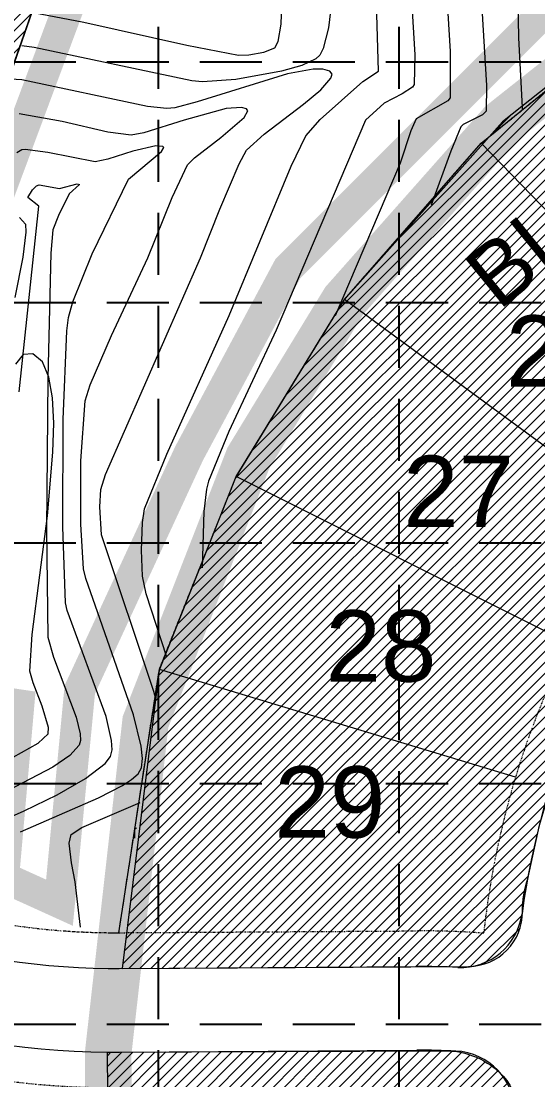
# Model space of a CAD drawing. Extents: x 218174 to 221286, y 216036 to 221010.
# Drawn here: x 219607.9 to 219774.5, y 219048.1 to 219389.6 of the extents above; entities that cross this region are included whole.
import ezdxf
from ezdxf.enums import TextEntityAlignment as Align

# ---------------------------------------------------------------- set-up
doc = ezdxf.new("R2010")
doc.units = 0
doc.header["$MEASUREMENT"] = 0
doc.linetypes.add('DASHED', pattern=[0.75, 0.5, -0.25])
doc.linetypes.add('DIVIDE', pattern=[1.25, 0.5, -0.25, 0, -0.25, 0, -0.25])
for name, color, linetype, lineweight in [('1 BLOCK NUMBERS', 7, 'Continuous', 0), ('1 CURB LINE', 7, 'Continuous', 0), ('1 LOT NUMBERS', 7, 'Continuous', 0), ('1 PHASE LINES', 7, 'Continuous', 0), ('1 TOPO', 42, 'Continuous', 0), ('25', 7, 'Continuous', 0), ('PH.2-27', 7, 'Continuous', 0), ('PH.2-29', 7, 'Continuous', 0), ('PH.3-27', 7, 'Continuous', 0), ('PH.3-29', 7, 'Continuous', 0)]:
    doc.layers.add(name, color=color, linetype=linetype, lineweight=lineweight)
for name, color, linetype in [('1 LIMITS OF DISTURBANCE', 1, 'DASHED'), ('1 SODDED LOT', 2, 'Continuous'), ('GRID', 251, 'DASHED')]:
    doc.layers.add(name, color=color, linetype=linetype)
doc.styles.get("Standard").update_dxf_attribs({"font": 'ARIAL.TTF'})
pattern_1 = [(45, (0, 0), (-1.767766952966369, 1.767766952966369), [])]

msp = doc.modelspace()

# ---------------------------------------------------------------- hatches: boundary and pattern name
at = {"layer": '1 SODDED LOT', "linetype": 'Continuous', "lineweight": 0}
h = msp.add_hatch(dxfattribs=at)
h.set_pattern_fill('ANSI31', color=256, scale=20, style=0)
h.set_pattern_definition(pattern_1)
edge = h.paths.add_edge_path()
edge.add_line((219475.4323052449, 219147.444003146), (219484.0059976856, 219158.0672530681))
edge.add_line((219484.0059976856, 219158.0672530681), (219525.0296510095, 219215.8261341982))
edge.add_line((219525.0296510095, 219215.8261341982), (219555.3456011817, 219266.1077832075))
edge.add_line((219555.3456011817, 219266.1077832075), (219580.1136357446, 219315.1255244578))
edge.add_line((219580.1136357446, 219315.1255244578), (219602.5341624803, 219366.8883159152))
edge.add_line((219602.5341624803, 219366.8883159152), (219621.3793221881, 219420.9509069505))
edge.add_line((219621.3793221881, 219420.9509069505), (219636.5571038646, 219475.7616311401))
edge.add_line((219636.5571038646, 219475.7616311401), (219648.3246516918, 219535.0259385895))
edge.add_line((219648.3246516918, 219535.0259385895), (219655.1489825292, 219587.1166144214))
edge.add_line((219655.1489825292, 219587.1166144214), (219659.2672806414, 219644.1361634186))
edge.add_line((219659.2672806414, 219644.1361634186), (219659.254730776, 219733.059728265))
edge.add_line((219659.254730776, 219733.059728265), (219657.4870566138, 219948.8443099199))
edge.add_line((219657.4870566138, 219948.8443099199), (219688.7331481751, 220030.9676380692))
edge.add_line((219688.7331481751, 220030.9676380692), (219749.0571499495, 220093.8122126724))
edge.add_line((219749.0571499495, 220093.8122126724), (219797.1930126573, 220136.0663225271))
edge.add_line((219797.1930126573, 220136.0663225271), (219840.5630852996, 220184.1232006675))
edge.add_line((219840.5630852996, 220184.1232006675), (219872.5042217056, 220231.4895576038))
edge.add_line((219872.5042217056, 220231.4895576038), (219768.5820726932, 220298.9748182372))
edge.add_line((219768.5820726932, 220298.9748182372), (219751.5323121054, 220274.9457712017))
edge.add_line((219751.5323121054, 220274.9457712017), (219734.6029277781, 220254.6460065115))
edge.add_line((219734.6029277781, 220254.6460065115), (219716.61547027, 220236.2493353521))
edge.add_line((219716.61547027, 220236.2493353521), (219691.0586083644, 220213.8978556696))
edge.add_line((219691.0586083644, 220213.8978556696), (219665.3797267635, 220194.9206644955))
edge.add_line((219665.3797267635, 220194.9206644955), (219646.3238232265, 220180.0664160972))
edge.add_line((219646.3238232265, 220180.0664160972), (219622.5762976214, 220158.7157978516))
edge.add_line((219622.5762976214, 220158.7157978516), (219597.137506899, 220129.1230808097))
edge.add_line((219597.137506899, 220129.1230808097), (219581.6785911615, 220107.4716529112))
edge.add_line((219581.6785911615, 220107.4716529112), (219569.5877775821, 220088.7570101068))
edge.add_arc((219750.1028268064, 219972.1331540567), 214.9111602416781, 147.1350465495527, 168.4719511664674)
edge.add_arc((220206.0321608502, 219879.1408230171), 680.2273229459104, 168.4719511664666, 178.0273705019318)
edge.add_line((219526.2079510478, 219902.555661235), (219527.2301247836, 219639.9876281985))
edge.add_arc((218960.6703304758, 219637.7820187235), 566.5640874952472, -25.11841071174888, 0.22305055361238146, ccw=False)
edge.add_arc((218340.7872357614, 219928.399408143), 1251.190641278881, 330.4295665447405, 334.88158928825175, ccw=False)
edge.add_arc((218923.4802639634, 219597.7813066724), 581.235796430975, 322.07344402292466, 330.4295665447392, ccw=False)
edge.add_arc((219395.5992003155, 219229.8951809441), 17.29280903881189, 142.0734440229354, 235.1860688875663)
edge.add_line((219385.7265072294, 219215.6976045424), (219475.4323052449, 219147.444003146))
h = msp.add_hatch(dxfattribs=at)
h.set_pattern_fill('ANSI31', color=256, scale=20, style=0)
h.set_pattern_definition(pattern_1)
edge = h.paths.add_edge_path()
edge.add_line((219640.4551603753, 219084.0712630261), (219752.1910306389, 219084.7107498852))
edge.add_arc((219752.0910537234, 219102.1794554591), 17.46899166547303, 270.3279116899541, 360.5451282780206)
edge.add_arc((219802.3187179731, 219102.6573501061), 32.76094601392603, 161.6541644492076, 180.5451282780292, ccw=False)
edge.add_line((219771.2228802671, 219112.9689193896), (219775.0302490596, 219130.23633842))
edge.add_line((219775.0302490596, 219130.23633842), (219782.6121392926, 219155.6386227469))
edge.add_line((219782.6121392926, 219155.6386227469), (219792.2010262072, 219178.3669945977))
edge.add_line((219792.2010262072, 219178.3669945977), (219803.5738722284, 219199.7583986301))
edge.add_line((219803.5738722284, 219199.7583986301), (219811.8297628039, 219213.0160953949))
edge.add_line((219811.8297628039, 219213.0160953949), (219826.4388093359, 219232.5478898913))
edge.add_line((219826.4388093359, 219232.5478898913), (219840.7225411582, 219248.995945394))
edge.add_line((219840.7225411582, 219248.995945394), (219860.0914870025, 219266.9677009161))
edge.add_line((219860.0914870025, 219266.9677009161), (219882.4250824423, 219283.7544915265))
edge.add_line((219882.4250824423, 219283.7544915265), (219898.3075774824, 219293.8961634449))
edge.add_line((219898.3075774824, 219293.8961634449), (219920.4582394241, 219305.274795784))
edge.add_line((219920.4582394241, 219305.274795784), (219866.9648434197, 219424.6037014702))
edge.add_line((219866.9648434197, 219424.6037014702), (219808.2275245504, 219392.9123924159))
edge.add_line((219808.2275245504, 219392.9123924159), (219763.1399345212, 219357.0605277989))
edge.add_line((219763.1399345212, 219357.0605277989), (219711.9006053389, 219299.5593197359))
edge.add_line((219711.9006053389, 219299.5593197359), (219677.1223882929, 219242.5674013143))
edge.add_line((219677.1223882929, 219242.5674013143), (219652.3540122371, 219180.2265809731))
edge.add_line((219652.3540122371, 219180.2265809731), (219640.4551603753, 219084.0712630261))
h = msp.add_hatch(dxfattribs=at)
h.set_pattern_fill('ANSI31', color=256, scale=20, style=0)
h.set_pattern_definition(pattern_1)
edge = h.paths.add_edge_path()
edge.add_line((219898.3558773897, 218322.2500766634), (219639.946741421, 218326.1165738832))
edge.add_line((219639.946741421, 218326.1165738832), (219639.946741421, 218655.6374636496))
edge.add_line((219639.946741421, 218655.6374636496), (219637.4714725486, 218861.4464231865))
edge.add_line((219637.4714725486, 218861.4464231865), (219636.2738781594, 218991.1067322876))
edge.add_line((219636.2738781594, 218991.1067322876), (219635.7121222768, 219057.0054119185))
edge.add_line((219635.7121222768, 219057.0054119185), (219744.3264269401, 219057.5122349578))
edge.add_arc((219744.4469276729, 219031.6884221413), 25.82409395909194, 42.963530276012875, 90.2673553032173, ccw=False)
edge.add_arc((219752.2234008876, 219038.9308520468), 15.19741401685737, -11.302147703193782, 42.96353027596689, ccw=False)
edge.add_line((219767.1260962099, 219035.9524187457), (219770.0765525051, 218532.3982177599))
edge.add_arc((219748.7076965838, 218532.2730120217), 21.36922272482008, -29.736731804190583, 0.3357071761769248, ccw=False)
edge.add_arc((219823.4309032504, 218489.5881343916), 64.68631976270979, 150.2632681958107, 165.6354613498246)
edge.add_arc((219790.1415577229, 218498.1134274707), 30.32265948429212, 165.6354613498002, 211.9913364475425)
edge.add_arc((219818.7456865061, 218515.9812574852), 64.04884416136214, 211.9913364475305, 228.4292462046087)
edge.add_arc((219796.6998950991, 218491.1249413862), 30.8245553236249, 228.4292462046339, 286.9825914303029)
edge.add_arc((219636.1982944555, 219016.6730811194), 580.3348927933908, 286.982591430304, 288.0631895932282)
edge.add_arc((219813.4205946184, 218473.2788078611), 8.771178160590438, 288.0631895931747, 314.3918421938908)
edge.add_arc((219824.1833109772, 218462.2851529577), 6.613766153800952, 99.19525776798753, 134.3918421938581, ccw=False)
edge.add_line((219823.1264345566, 218468.8139288742), (219826.2932906578, 218470.1890074321))
edge.add_line((219826.2932906578, 218470.1890074321), (219830.161082357, 218470.9160528756))
edge.add_line((219830.161082357, 218470.9160528756), (219877.9842655937, 218471.3887372155))
edge.add_arc((219878.1728426218, 218452.3097176469), 19.07995149347633, 10.284966861461612, 90.56629304039359, ccw=False)
edge.add_line((219896.9462158862, 218455.7163296399), (219898.3558773897, 218322.2500766634))

# ---------------------------------------------------------------- linework, layer by layer
at = {"layer": '1 CURB LINE', "color": 7, "linetype": 'Continuous', "lineweight": 0}
for p, q in [((219639.4748, 219084.0626), (219735.3353, 219084.6445)), ((219639.6386, 219057.063), (219735.4991, 219057.6449))]:
    msp.add_line(p, q, dxfattribs=at)
for centre, radius, start, end in [((220030.4546196391, 219065.8720692784), 263.5, 112.2051388888889, 172.1959805555556), ((219638.0391469902, 219320.558215245), 236.5000000000001, 232.620825, 269.48545), ((219638.0391469902, 219320.558215245), 263.5000000000002, 232.620825, 269.48545), ((219749.5803074472, 219104.3671436475), 20, 267.4434527777778, 352.1959777777778), ((219638.0391469902, 219320.558215245), 236.5, 269.485675, 270.3477888888889), ((219736.9346904744, 218821.1493151631), 263.5, 87.44345277777778, 90.34778888888889), ((219638.0391469902, 219320.558215245), 263.5, 269.4852444444444, 270.3477888888889), ((219736.9346904744, 218821.1493151631), 236.5, 87.30295, 90.34778888888889), ((219747.1220979633, 219037.409498111), 20, 0.347794444444435, 87.30295)]:
    msp.add_arc(centre, radius, start, end, dxfattribs=at)
at = {"layer": '1 LIMITS OF DISTURBANCE', "lineweight": 0, "ltscale": 50, "const_width": 10, "flags": 128}
msp.add_lwpolyline([(219795.8126128298, 220294.1240772989), (219828.134343115, 220369.1366200729), (219851.8287879115, 220470.182271975), (219922.6441570617, 220466.019840405), (219922.6441570617, 219877.2712411153), (219898.6892812135, 219877.2712411153), (219898.6892812135, 219829.8185415252), (219898.6892812135, 219823.7315118232), (219926.8632809638, 219823.7315118232), (219926.8632809638, 219527.7813082046), (219891.3802011511, 219466.4095382395), (219783.5307126085, 219399.4123521535), (219693.9642650548, 219309.8342923901), (219662.0224883495, 219250.0913946521), (219626.8046204895, 219173.9805770289), (219620.2524381803, 219105.235322775), (219602.2340115313, 219113.4192769275), (219607.1481162483, 219169.0701975892), (219579.3014374788, 219173.1621746655), (219549.8167024603, 219128.9688060296), (219503.1325475741, 219159.2494502902), (219587.4916333504, 219298.3767403642), (219646.3202375506, 219456.1992878347), (219679.4409759368, 219633.2601736337), (219671.2059804604, 219940.3519262827), (219685.6824423594, 219990.9809145564), (219706.3631052641, 219976.5154860266), (219728.0778087842, 220000.2801202655), (219722.9076483938, 220048.8426170949), (219818.4617264007, 220135.9860479461), (219868.1291635908, 220203.9002078371), (219889.0417642302, 220246.9995747512)], close=True, dxfattribs=at)
at = {"layer": '1 PHASE LINES', "color": 0, "linetype": 'Continuous', "lineweight": 0, "const_width": 15, "flags": 128}
msp.add_lwpolyline([(219640.2679505002, 218320.707414279), (219639.8489250377, 218328.4863300022), (219635.9547743524, 219056.7357300892), (219647.9905221956, 219163.5014669955), (219681.1663690046, 219248.6454678707), (219712.0415778922, 219299.3303426313), (219762.7858490314, 219356.6448532342), (219808.6017581236, 219392.9396871631), (219904.9958660706, 219444.9920438103), (219946.8976898272, 219514.4270202281), (219940.6588913182, 220515.3600811943), (219838.4660625423, 220514.4359623494), (219838.4660625423, 220505.1947970615), (219787.6008602165, 220505.1947970615), (219787.6008602165, 220514.4359623494), (219764.4803156451, 220514.4359623494), (219764.5061837351, 220564.5291884352), (219774.8161970176, 220564.6351828437), (219774.8161970176, 220735.5524228953)], dxfattribs=at)
at = {"layer": '1 SODDED LOT', "linetype": 'Continuous', "lineweight": 0, "flags": 128}
msp.add_lwpolyline([(219539.5270720376, 220015.0826395015, 0.04171755807883162), (219526.2079510478, 219902.555661235), (219527.2301247836, 219639.9876281985, -0.1110258348579198), (219473.6558376396, 219397.2810110767, -0.01942805762827475), (219429.0099260388, 219310.9454445236, -0.0364766276972741), (219381.9586449012, 219240.5242209969, 0.4302161562812038), (219385.7265072294, 219215.6976045424), (219475.4323052449, 219147.444003146), (219484.0059976856, 219158.0672530681), (219525.0296510095, 219215.8261341982), (219555.3456011817, 219266.1077832075), (219580.1136357446, 219315.1255244578), (219602.5341624803, 219366.8883159152), (219621.3793221881, 219420.9509069505), (219636.5571038646, 219475.7616311401), (219648.3246516918, 219535.0259385895), (219655.1489825292, 219587.1166144214), (219659.2672806414, 219644.1361634186), (219659.254730776, 219733.059728265), (219657.4870566138, 219948.8443099199)], format="xyb", dxfattribs=at)
for points in [[(219640.4551603753, 219084.0712630261), (219752.1910306389, 219084.7107498852, 0.4153243993648243), (219769.5592547344, 219102.3456578872, -0.08261456619384094), (219771.2228802671, 219112.9689193896), (219775.0302490596, 219130.23633842), (219782.6121392926, 219155.6386227469), (219792.2010262072, 219178.3669945977), (219803.5738722284, 219199.7583986301), (219811.8297628039, 219213.0160953949), (219826.4388093359, 219232.5478898913), (219840.7225411582, 219248.995945394), (219860.0914870025, 219266.9677009161), (219882.4250824423, 219283.7544915265), (219898.3075774824, 219293.8961634449), (219920.4582394241, 219305.274795784), (219866.9648434197, 219424.6037014702), (219808.2275245504, 219392.9123924159), (219763.1399345212, 219357.0605277989), (219711.9006053389, 219299.5593197359), (219677.1223882929, 219242.5674013143), (219652.3540122371, 219180.2265809731)], [(219898.3558773897, 218322.2500766634), (219639.946741421, 218326.1165738832), (219639.946741421, 218655.6374636496), (219637.4714725486, 218861.4464231865), (219636.2738781594, 218991.1067322876), (219635.7121222768, 219057.0054119185), (219744.3264269401, 219057.5122349578, -0.2093837228577119), (219763.3446808807, 219049.288386701, -0.2413051558084693), (219767.1260962099, 219035.9524187457), (219770.0765525051, 218532.3982177599, -0.1319740639842243), (219767.2628854748, 218521.6735476445, 0.06717461348194435), (219760.7668787538, 218505.6361871811, 0.2050698845152529), (219764.4240546836, 218482.0487545633, 0.07184715570039078), (219776.2464334706, 218468.0639544535, 0.2611951068783209), (219805.7031660682, 218461.6445356435, 0.004715033898870393), (219816.1402360669, 218464.9399160453, 0.115388479614441), (219819.5565741023, 218467.0111669894, -0.1547929187340353), (219823.1264345566, 218468.8139288742), (219826.2932906578, 218470.1890074321), (219830.161082357, 218470.9160528756), (219877.9842655937, 218471.3887372155, -0.3653609878455445), (219896.9462158862, 218455.7163296399)]]:
    msp.add_lwpolyline(points, format="xyb", close=True, dxfattribs=at)
at = {"layer": '1 TOPO', "color": 5, "linetype": 'Continuous', "lineweight": 0}
for points in [[(219767.3839, 219431.6098), (219768.2722, 219384.1388), (219769.4449, 219361.6993), (219769.4322980335, 219360.9041420479)], [(219732.6044, 219415.9572), (219734.8324, 219378.7412), (219734.6653, 219369.156), (219734.0573, 219368.2133), (219730.7827, 219366.1171), (219724.9147, 219363.1183), (219718.9469, 219357.5933), (219690.1518, 219289.8791), (219674.8525, 219257.2032), (219668.3209, 219241.1545), (219667.6489, 219238.632), (219666.8322, 219231.414), (219666.2697950834, 219213.1918269389)], [(219744.1922, 219413.3717), (219746.2268, 219379.7628), (219746.2296, 219364.8448), (219745.4819, 219363.8205), (219735.3037, 219358.0794), (219733.55, 219354.2276), (219730.0634, 219343.7487), (219709.1921903963, 219294.502344328)], [(219708.1204, 219396.3955), (219706.9727, 219387.4319), (219705.2893, 219380.7338), (219704.2132, 219378.6186), (219702.9444, 219377.4344), (219698.3597, 219375.2644), (219691.8642, 219373.3987), (219677.069, 219370.7727), (219666.4158, 219369.9405), (219662.9163, 219370.2818), (219612.0957, 219381.0197), (219608.0674473567, 219381.5608965944)], [(219611.737944225, 219392.31791222), (219628.1285, 219389.2259), (219661.2901, 219381.8316), (219677.9501, 219378.5428), (219681.3564, 219378.7301), (219686.0976, 219379.6015), (219689.6501, 219380.9402), (219690.7382, 219382.9625), (219691.6875, 219388.6305), (219691.998, 219394.82)], [(219756.2489, 219397.4087), (219757.9278, 219368.8338), (219757.7938, 219360.5336), (219756.6598, 219359.3833), (219750.3779, 219356.1857), (219749.641, 219355.4853), (219746.4419, 219347.6668), (219740.1212859616, 219330.2040918549)], [(219654.8330614719, 219184.4655919181), (219648.1972, 219204.8064), (219647.0628, 219210.5885), (219646.7477, 219218.9807), (219647.0078, 219227.8914), (219647.6554, 219232.2697), (219654.8263, 219249.8926), (219675.012, 219294.5866), (219694.9601, 219342.7586), (219699.6747, 219352.5851), (219704.3669, 219357.8383), (219718.0331, 219370.0846), (219723.1011, 219373.4672), (219722.6274, 219391.7919)], [(219651.4385794418, 219170.6085392185), (219650.6358, 219173.3955), (219633.7783, 219223.9138), (219633.2862, 219232.8748), (219633.5902, 219238.4739), (219635.1199, 219243.3197), (219665.7462, 219313.268), (219671.9812, 219328.9654), (219678.2417, 219343.5083), (219680.6074, 219347.9136), (219686.3017, 219353.119), (219698.9432, 219362.7552), (219704.4827, 219367.4026), (219707.7564, 219371.1502), (219708.1344, 219372.5025), (219707.4552, 219373.4088), (219705.1498, 219374.0268), (219702.0112, 219374.0266), (219693.827, 219372.5651), (219664.6909, 219363.5672), (219657.4035, 219361.651), (219654.8815, 219361.3382), (219648.6106, 219362.0254), (219608.0961, 219370.5948), (219604.4223514921, 219370.8783229318)], [(219607.639, 219128.1074), (219632.8619, 219139.109), (219640.576, 219143.0106), (219643.5187, 219144.9439), (219645.6192, 219146.8473), (219646.7034, 219148.7072), (219647.012, 219151.7171), (219646.6148, 219155.6814), (219644.1554, 219165.7824), (219628.7043, 219209.844), (219628.0073, 219212.9159), (219627.1606, 219227.3504), (219627.1869, 219247.7723), (219628.5355, 219267.0675), (219630.1886, 219272.2605), (219637.0315, 219288.1234), (219648.789, 219313.1919), (219656.6134, 219332.705), (219661.5402, 219343.2422), (219663.7769, 219345.4733), (219672.2366, 219351.9864), (219679.8403, 219358.4553), (219681.007, 219360.6311), (219680.5266, 219361.2721), (219678.8963, 219361.7091), (219673.9727, 219361.3413), (219660.4083, 219357.5843), (219647.478, 219353.5057), (219643.3471, 219352.7359), (219635.8977, 219353.805), (219621.1106, 219357.1665), (219607.2818, 219359.6269)], [(219583.0002, 219123.3177), (219608.8388, 219134.906), (219619.4597, 219140.0759), (219628.6732, 219145.2797), (219635.0223, 219150.1551), (219636.6675, 219152.3565), (219637.1911, 219154.5655), (219637.063, 219157.5457), (219635.2653, 219165.2697), (219622.703, 219199.5255), (219622.2363, 219201.918), (219621.3515, 219226.4637), (219621.4574, 219261.1108), (219622.6531, 219289.6535), (219623.1339, 219293.9363), (219624.5234, 219299.0042), (219630.8187, 219314.4607), (219642.4729, 219338.5707), (219653.1747, 219347.4977), (219653.8768, 219348.7615), (219653.5981, 219349.1354), (219651.3423, 219349.3914), (219643.9155, 219347.6444), (219635.8776, 219345.0572), (219631.8128, 219344.1336), (219616.5424, 219347.2174), (219609.2296, 219348.216), (219608.139, 219348.0722), (219606.4654, 219347.1121)], [(219607.2627, 219270.0477), (219613.628, 219329.8353), (219610.0116, 219332.6618), (219611.5129, 219335.111), (219612.8422, 219336.4051), (219613.6532, 219336.729), (219620.2784, 219335.5313), (219626.0078, 219337.0738), (219626.7514, 219336.889), (219623.4057, 219333.8993), (219619.8931, 219326.8354), (219618.0629, 219322.2994), (219617.4854, 219314.7201), (219616.5367, 219274.3988), (219616.0284, 219225.5553), (219616.4652, 219190.92), (219618.3051, 219184.3879), (219625.5946, 219165.099), (219626.8951, 219159.6603), (219626.9963, 219157.5617), (219626.6315, 219156.0058), (219623.5882, 219152.6931), (219618.0593, 219148.9078), (219603.4944, 219141.3298)], [(219607.3447, 219326.1883), (219609.3018, 219324.0608), (219609.4556, 219321.5164), (219608.3838, 219313.398), (219605.8987, 219300.379)], [(219605.3539, 219152.1722), (219613.3688, 219156.655), (219616.5955, 219159.6551), (219616.7456, 219161.7763), (219614.6619, 219168.6766), (219611.7421, 219176.1294), (219610.6942, 219179.9221), (219611.4919, 219191.7157), (219616.3564, 219229.9787), (219618.1537, 219250.5256), (219618.3971, 219259.8574), (219618.0145, 219268.0678), (219616.8641, 219274.7866), (219614.8041, 219279.6438), (219611.6926, 219282.2691), (219608.5095, 219282.0217), (219606.0225, 219278.9018)], [(219627.0033868262, 219097.3901402803), (219625.2708, 219111.9894), (219624.0994, 219118.0843), (219623.3898, 219124.4003), (219623.9967, 219127.2496), (219627.4107, 219129.5462), (219646.3226445799, 219137.5501999521)], [(219644.5446120427, 219126.0608427911), (219644.5691, 219129.0145), (219645.0610979043, 219129.3982904526)]]:
    msp.add_lwpolyline(points, dxfattribs=at)
at = {"layer": '25', "color": 7, "linetype": 'DASHED', "lineweight": 0}
msp.add_lwpolyline([(219636.019, 219095.5673), (219639.4049, 219095.5624), (219652.4537, 219180.5032), (219677.2423, 219242.6941), (219712.1777, 219299.8054), (219756.2565, 219350.1965), (219808.2122, 219392.4196), (219866.5523, 219425.2619), (219905.0479, 219445.2097), (219946.5832, 219514.2054), (219940.5081, 220515.0206), (219839.0869, 220514.4049), (219839.1379, 220505.905), (219789.1394, 220505.6016), (219789.0878, 220514.1014), (219765.0029, 220513.9552), (219765.1996, 220563.9573), (219773.7846, 220564.0095), (219772.6544, 220750.2008)], dxfattribs=at)
at = {"layer": 'GRID', "color": 253, "linetype": 'DASHED', "ltscale": 40}
for p, q in [((219652.2111346712, 216427.7195991363), (219652.2111346712, 220928.2973227122)), ((219729.8039168528, 216427.7073999283), (219729.8039168528, 220928.2973227122)), ((218255.5410554017, 219376.4416790791), (221204.0667783041, 219376.4416790791)), ((218255.5410554017, 219298.8488968977), (221204.0667783041, 219298.8488968977)), ((218255.5410554017, 219221.2561147159), (221204.0667783041, 219221.2561147159)), ((218255.5410554017, 219143.6633325345), (221204.0667783041, 219143.6633325345)), ((218255.5410554017, 219066.0705503527), (221204.0667783041, 219066.0705503527))]:
    msp.add_line(p, q, dxfattribs=at)
at = {"layer": 'PH.2-27', "color": 7, "linetype": 'DIVIDE', "lineweight": 0}
msp.add_line((219639.4049, 219095.5624), (219735.2654, 219096.1442), dxfattribs=at)
for centre, radius, start, end in [((220030.4546196391, 219065.8720692784), 275, 112.2051388888889, 173.8333111111111), ((219638.0391469902, 219320.558215245), 225, 265.7641222222222, 270.3477888888889), ((219736.9346904744, 218821.1493151631), 275, 85.80612222222224, 90.3477888888889)]:
    msp.add_arc(centre, radius, start, end, dxfattribs=at)
at = {"layer": 'PH.2-29', "color": 7, "linetype": 'Continuous', "lineweight": 0}
for p, q in [((219756.2565, 219350.1965), (219808.2122, 219392.4196)), ((219712.1777, 219299.8054), (219756.2565, 219350.1965)), ((219839.5572, 219263.8194), (219756.2565, 219350.1965)), ((219677.2423, 219242.6941), (219712.1777, 219299.8054)), ((219808.8694, 219228.7371), (219712.1777, 219299.8054)), ((219652.4537, 219180.5032), (219677.2423, 219242.6941)), ((219784.5473, 219188.976), (219677.2423, 219242.6941)), ((219639.4049, 219095.5624), (219652.4537, 219180.5032)), ((219767.2894, 219145.6785), (219652.4537, 219180.5032))]:
    msp.add_line(p, q, dxfattribs=at)
at = {"layer": 'PH.3-27', "color": 7, "linetype": 'DIVIDE', "lineweight": 0}
for centre, radius, end in [((219638.0391528429, 219320.558259603), 225, 270.3477888888889), ((219638.0391727218, 219320.5581848948), 275, 269.485675)]:
    msp.add_arc(centre, radius, 232.620825, end, dxfattribs=at)
at = {"layer": 'PH.3-29', "color": 7, "linetype": 'Continuous', "lineweight": 0}
for p, q in [((219621.1213, 219420.429), (219602.3301, 219366.8245)), ((219756.2565, 219350.1965), (219808.2122, 219392.4196)), ((219712.1777, 219299.8054), (219756.2565, 219350.1965)), ((219677.2423, 219242.6941), (219712.1777, 219299.8054)), ((219652.4537, 219180.5032), (219677.2423, 219242.6941)), ((219639.4049, 219095.5624), (219652.4537, 219180.5032))]:
    msp.add_line(p, q, dxfattribs=at)

# ---------------------------------------------------------------- texts
at = {"layer": '1 BLOCK NUMBERS', "color": 7, "linetype": 'Continuous', "lineweight": 0}
msp.add_text('BLOCK D', height=20, rotation=39.1089837690572, dxfattribs=at).set_placement((219803.1576499401, 219342.4226229523), align=Align.MIDDLE)
at = {"layer": '1 LOT NUMBERS', "color": 7, "linetype": 'Continuous', "lineweight": 0}
for s, p in [('26', (219782.0712, 219283.1408)), ('27', (219748.9462, 219238.0726)), ('28', (219723.9081, 219188.0575)), ('29', (219707.4414, 219137.7034))]:
    msp.add_text(s, height=23, dxfattribs=at).set_placement(p, align=Align.MIDDLE)

doc.saveas('drawing.dxf')
